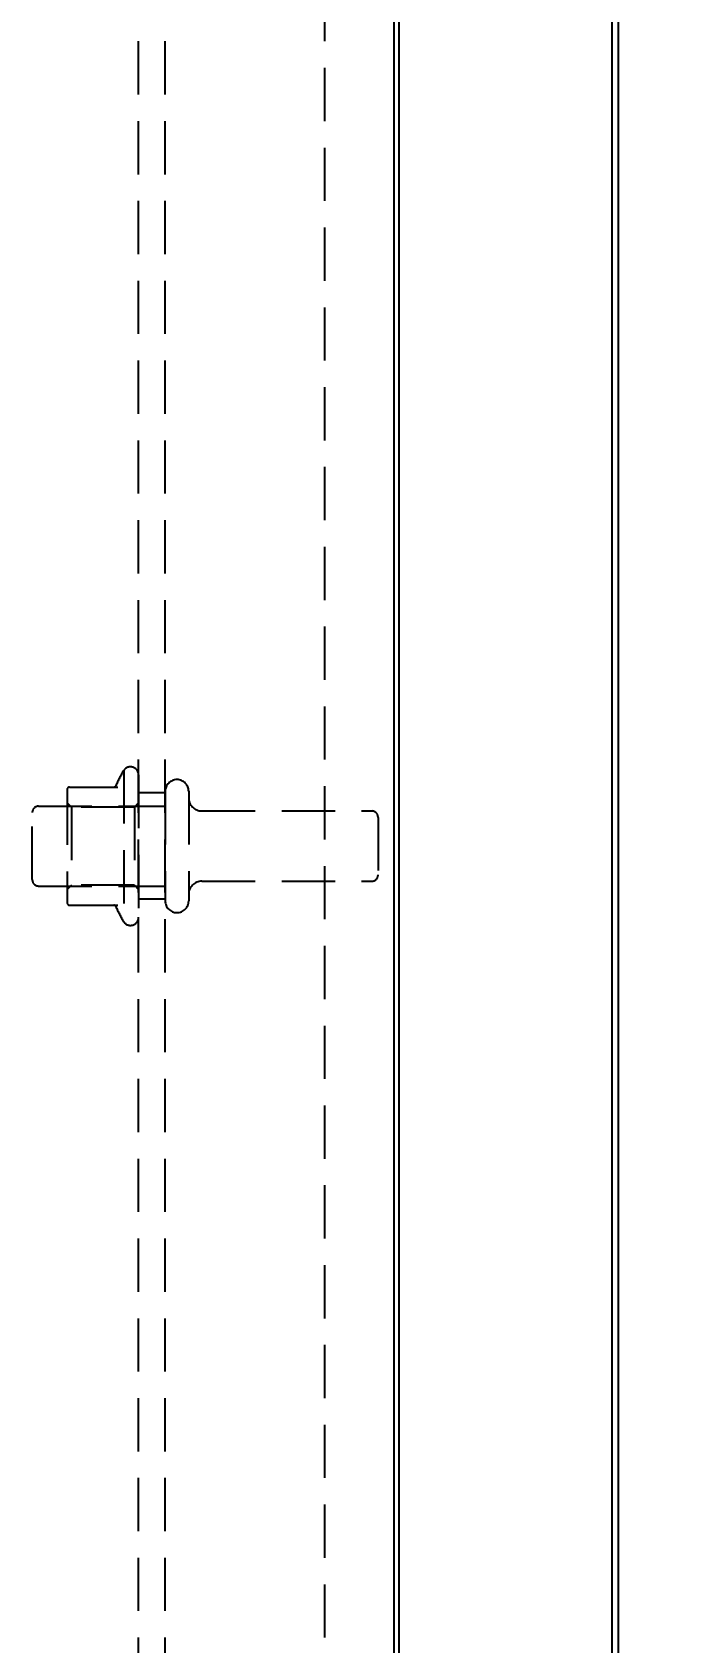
# Model space of a CAD drawing. Header units: inches. Extents: x 0 to 102, y 0 to 66.
# Drawn here: x 69.15 to 72.23, y 33.02 to 40.58 of the extents above; entities that cross this region are included whole.
import ezdxf

# ---------------------------------------------------------------- set-up
doc = ezdxf.new("R2010")
doc.units = ezdxf.units.IN
doc.header["$MEASUREMENT"] = 0
doc.linetypes.add('HIDDEN', pattern=[0.375, 0.25, -0.125])
doc.layers.add('DEFAULT_2', color=8, linetype='HIDDEN')
doc.layers.add('SUBPANEL', color=7, linetype='Continuous')
doc.styles.get("Standard").update_dxf_attribs({"font": 'arial.ttf'})
doc.dimstyles.get("Standard").update_dxf_attribs({"dimtxt": 0.18, "dimasz": 0.18, "dimexe": 0.18, "dimexo": 0.0625, "dimgap": 0.09, "dimtad": 0, "dimtih": 1, "dimtoh": 1, "dimdec": 4, "dimzin": 0, "dimdsep": 46, "dimtxsty": 'Standard', "dimcen": 0.09, "dimadec": 0, "dimazin": 0, "dimtfac": 1, "dimtdec": 4, "dimtofl": 0, "dimtmove": 0, "dimatfit": 3, "dimfxl": 1, "dimtolj": 1, "dimtzin": 0, "dimarcsym": 0})

# ---------------------------------------------------------------- blocks, each defined once
blk = doc.blocks.new('*D15')
at = {"color": 0, "lineweight": -2, "transparency": 16777216}
for p, q in [((70.875, 18.8125), (70.875, 54.93)), ((71.875, 18.8125), (71.875, 54.93)), ((70.695, 54.75), (70.515, 54.75)), ((72.055, 54.75), (72.235, 54.75))]:
    blk.add_line(p, q, dxfattribs=at)
at = {"color": 0, "transparency": 16777216}
for points in [[(70.695, 54.78), (70.695, 54.72), (70.875, 54.75)], [(72.055, 54.78), (72.055, 54.72), (71.875, 54.75)]]:
    blk.add_solid(points, dxfattribs=at)
at = {"layer": 'Defpoints', "color": 0, "transparency": 16777216}
for p in [(70.875, 54.75), (70.875, 18.75), (71.875, 18.75)]:
    blk.add_point(p, dxfattribs=at)
at = {"color": 0, "transparency": 16777216, "insert": (71.375, 54.75), "char_height": 0.18, "attachment_point": 5}
blk.add_mtext('\\A1;1.0000', dxfattribs=at)

msp = doc.modelspace()

# ---------------------------------------------------------------- linework, layer by layer
at = {"color": 3, "linetype": 'Continuous'}
for p, q in [((70.85048, 18.83386), (70.85048, 54.68386)), ((71.90503, 18.84901), (71.90503, 54.69901))]:
    msp.add_line(p, q, dxfattribs=at)
at = {"layer": 'DEFAULT_2', "color": 8, "linetype": 'HIDDEN'}
for p, q in [((69.58048, 37.11469), (69.58048, 36.40302)), ((69.65048, 37.09299), (69.65048, 36.42472)), ((69.31448, 37.01448), (69.31448, 36.50323)), ((69.32502, 37.03636), (69.55266, 37.03636)), ((69.77548, 37.01636), (69.77548, 36.50136)), ((69.88548, 37.01636), (69.88548, 36.50136)), ((69.18048, 36.94636), (69.77548, 36.94636)), ((69.33448, 36.94236), (69.31448, 36.96236)), ((69.63048, 36.94236), (69.33448, 36.94236)), ((69.33448, 36.94236), (69.33448, 36.57536)), ((69.63048, 36.94236), (69.65048, 36.96236)), ((69.63048, 36.94236), (69.63048, 36.57536)), ((69.15048, 36.60136), (69.15048, 36.91636)), ((69.94798, 36.92386), (70.74548, 36.92386)), ((70.77548, 36.89386), (70.77548, 36.62386)), ((69.18048, 36.57136), (69.77548, 36.57136)), ((69.33448, 36.57536), (69.31448, 36.55536)), ((69.63048, 36.57536), (69.33448, 36.57536)), ((69.63048, 36.57536), (69.65048, 36.55536)), ((69.94798, 36.59386), (70.74548, 36.59386)), ((69.32502, 36.48136), (69.55266, 36.48136))]:
    msp.add_line(p, q, dxfattribs=at)
for centre, radius, start, end in [((70.18066, 36.75886), 0.69774, 149.336868, 156.032072), ((69.61212, 37.09299), 0.03836, 0, 145.550335), ((69.45568, 37.01448), 0.1412, 174.791949, 180), ((69.32502, 37.02636), 0.01, 90, 174.80617), ((69.53395, 37.04636), 0.01, 270, 336.032072), ((69.83048, 37.01636), 0.055, 0, 180), ((69.18048, 36.91636), 0.03, 90, 180), ((69.94798, 36.98636), 0.0625, 180, 270), ((70.74548, 36.89386), 0.03, 0, 90), ((69.18048, 36.60136), 0.03, 180, 270), ((69.94798, 36.53136), 0.0625, 90, 180), ((70.74548, 36.62386), 0.03, 270, 0), ((69.45568, 36.50323), 0.1412, 180, 185.208051), ((69.32502, 36.49136), 0.01, 185.19383, 270), ((69.53395, 36.47136), 0.01, 23.967928, 90), ((70.18066, 36.75886), 0.69774, 203.967928, 210.663132), ((69.83048, 36.50136), 0.055, 180, 0), ((69.61212, 36.42472), 0.03836, 214.449665, 0)]:
    msp.add_arc(centre, radius, start, end, dxfattribs=at)
at = {"layer": 'SUBPANEL', "color": 8, "linetype": 'HIDDEN'}
for p, q in [((69.65048, 20.41511), (69.65048, 53.10261)), ((69.77548, 20.41511), (69.77548, 53.10261)), ((70.52548, 22.54011), (70.52548, 50.97761)), ((69.77548, 37.00886), (69.65048, 37.00886)), ((69.77548, 36.50886), (69.65048, 36.50886))]:
    msp.add_line(p, q, dxfattribs=at)

# ---------------------------------------------------------------- dimensions: what is measured, and where the dimension line sits
dim = msp.add_linear_dim(base=(70.875, 54.75), p1=(71.875, 18.75), p2=(70.875, 18.75), dimstyle='Standard')
dim.commit()
dim.dimension.update_dxf_attribs({"geometry": '*D15', "text_midpoint": (71.375, 54.75)})

doc.saveas('drawing.dxf')
